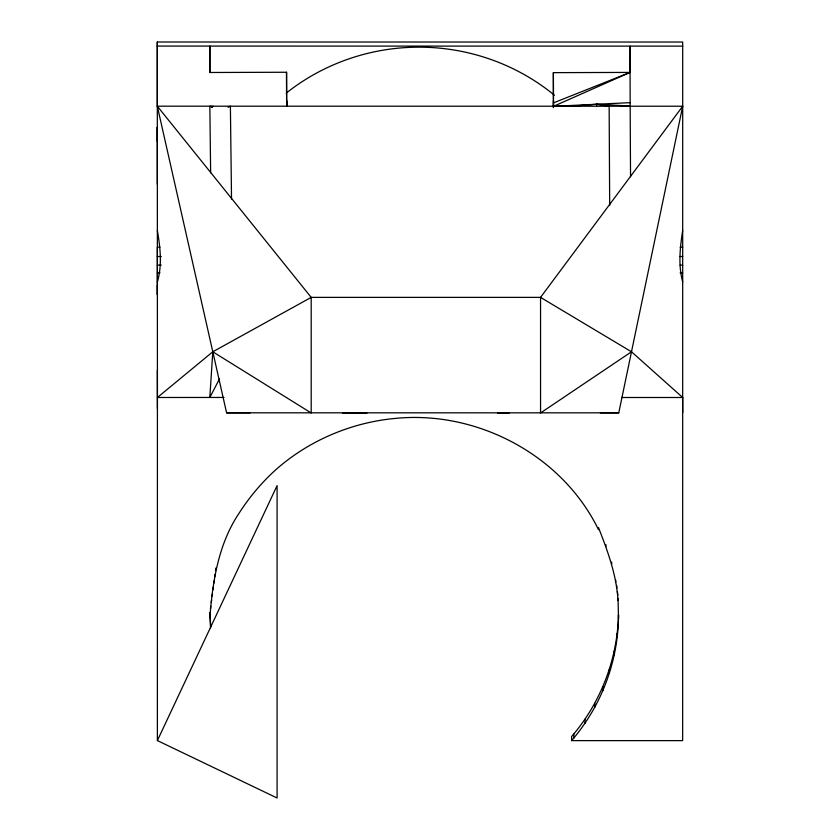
<?xml version="1.0" encoding="UTF-8"?>
<svg xmlns="http://www.w3.org/2000/svg" width="840" height="840" viewBox="0 0 840 840"><rect width="100%" height="100%" fill="white"/><g stroke="black" fill="none" stroke-linecap="round" stroke-linejoin="round"><path stroke-width="1.26" d="M571.589 740.618C601.514 706.03 618.502 660.597 618.502 614.838C617.432 659.222 600.653 702.986 571.589 736.544L571.589 740.618L682.658 740.628L682.7 42.042L157.3 42L157.3 106.186L226.59 412.818L618.765 412.829L682.7 106.229L157.3 106.186L311.199 297.381L311.199 412.965L212.793 351.781L157.416 397.488L157.385 740.575L277.095 798L277.095 485.604L157.385 740.575M210.536 628.089L209.937 612.665L210.672 626.525M286.629 105.788L286.639 100.684L286.639 105.882M553.455 107.468L553.455 101.073M553.445 107.657L553.371 72.65L630.074 72.408L630.158 46.127L630.158 72.377M573.836 738.15L573.836 734.076M585.039 723.23L585.039 719.155M594.751 707.364L594.751 703.279M596.621 106.249L596.621 104.265L630.168 106.008L630.536 176.757M617.999 598.448L617.999 600.495C616.56 575.064 607.614 550.778 598.479 527.583M602.889 690.69L602.889 686.616M605.913 546.599L605.913 544.562M609.389 673.355L609.389 669.28M611.678 564.175L611.678 562.139M614.176 655.515L614.176 651.43M615.72 582.194L615.72 580.146M617.232 637.319L617.232 633.234M630.168 106.008L630.074 72.408L553.466 102.889M210.441 608.843L210.777 606.291M211.281 602.458L211.628 599.907M212.132 596.085L212.468 593.534M212.972 589.701L213.308 587.15M213.822 583.327L214.158 580.776M214.662 576.944L214.998 574.392M215.513 570.57L215.849 568.019M209.937 616.749C212.762 580.356 218.631 543.333 239.547 512.495C249.679 496.745 261.849 482.412 275.699 469.822C308.889 440.423 351.572 422.352 395.682 418.373C477.498 410.361 562.254 455.217 598.479 529.62M682.689 230.381C680.064 247.328 678.09 265.115 682.689 281.904M157.374 281.925C162.351 265.178 160.209 247.275 157.353 230.339M219.503 378.893L209.832 397.457L157.416 397.488L157.3 42M210.641 172.809L209.843 106.186L212.163 107.247L212.919 106.176M682.7 106.229L540.55 297.381L540.55 412.965L631.491 351.781L682.689 397.499L682.689 412.724M228.081 107.32L230.391 106.145L231.525 199.07M553.371 72.65L553.476 106.334L630.074 72.408M570.287 106.302L596.621 104.265L609.147 106.229L609.683 205.496M553.476 106.334L630.168 102.648M345.555 412.87L342.72 412.892L367.08 412.923M286.619 106.312L286.545 72.251L209.843 72.492L209.843 46.085L157.3 46.085M682.7 46.127L209.843 46.085L209.853 72.293M159.978 247.139L157.353 247.139L157.374 294.745L157.374 285.191M680.127 247.139L682.689 247.139M157.364 256.515L161.301 256.515M680.127 256.515L682.689 256.515M157.364 265.146L161.301 265.146M680.127 265.146L682.689 265.146M157.374 272.885L159.999 272.874M680.127 272.885L682.689 272.885M224.039 397.457L209.832 397.457L212.793 351.781L311.199 297.381L540.55 297.381L631.491 351.781M621.495 397.499L682.689 397.499M226.59 412.818L250.226 412.818M353.861 412.86L356.265 412.86M600.4 412.829L618.765 412.829M211.344 106.186L212.163 107.247M616.634 585.428L616.938 587.874M617.389 591.528L617.851 595.192M618.072 598.868L618.502 618.923M286.545 72.251L286.65 106.145M157.374 370.293L157.416 408.629M157.322 141.372L157.322 127.061L157.332 184.265M286.241 93.114A209.15 202.02 0 0 1 554.421 95.204M509.03 412.892L497.889 412.913L509.03 412.892"/></g></svg>
